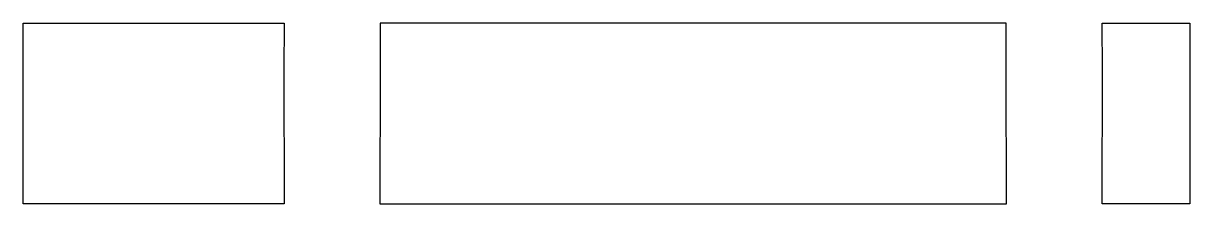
# Model space of a CAD drawing. Header units: metres. Extents: x -18.5 to 13.8, y -1.1 to 46.5.
# Drawn here: x -18.55 to 13.75, y 41.5 to 46.5 of the extents above.
import ezdxf

# ---------------------------------------------------------------- set-up
doc = ezdxf.new("R2010")
doc.units = ezdxf.units.M

msp = doc.modelspace()

# ---------------------------------------------------------------- linework, layer by layer
for p, q in [((-18.55, 46.031), (-18.55, 46.5)), ((-18.55, 46.5), (-18.234, 46.5)), ((-18.234, 46.5), (-17.527, 46.5)), ((-17.527, 46.5), (-11.656, 46.5)), ((-11.656, 46.5), (-11.378, 46.5)), ((-11.656, 46.5), (-11.656, 46.5)), ((-11.378, 46.5), (-11.33, 46.5)), ((-11.33, 46.5), (-11.333, 45.189)), ((6.258, 46.5), (-8.67, 46.5)), ((-8.67, 46.5), (-8.667, 45.189)), ((8.67, 46.5), (6.258, 46.5)), ((8.667, 45.189), (8.67, 46.5)), ((11.333, 45.189), (11.33, 46.5)), ((11.33, 46.5), (11.369, 46.5)), ((11.369, 46.5), (11.575, 46.5)), ((11.575, 46.5), (13.75, 46.5)), ((13.75, 46.5), (13.75, 42.546)), ((-18.55, 46.007), (-18.55, 46.031)), ((-18.55, 45.956), (-18.55, 46.007)), ((-18.55, 45.88), (-18.55, 45.956)), ((-18.55, 45.782), (-18.55, 45.88)), ((-18.55, 42.546), (-18.55, 45.782)), ((-11.333, 45.189), (-11.324, 41.5)), ((-8.667, 45.189), (-8.676, 41.5)), ((8.676, 41.5), (8.667, 45.189)), ((11.324, 41.5), (11.333, 45.189)), ((-18.55, 41.605), (-18.55, 42.546)), ((13.75, 42.546), (13.75, 41.5)), ((-18.55, 41.5), (-18.55, 41.605)), ((-15.168, 41.5), (-18.55, 41.5)), ((-14.665, 41.5), (-15.168, 41.5)), ((-13.853, 41.5), (-14.665, 41.5)), ((-12.546, 41.5), (-13.853, 41.5)), ((-11.324, 41.5), (-12.546, 41.5)), ((-8.676, 41.5), (-2.538, 41.5)), ((-2.538, 41.5), (8.676, 41.5)), ((8.676, 41.5), (8.676, 41.5)), ((11.792, 41.5), (11.324, 41.5)), ((12.249, 41.5), (11.792, 41.5)), ((11.792, 41.5), (11.792, 41.5)), ((12.5, 41.5), (12.249, 41.5)), ((13.75, 41.5), (12.5, 41.5))]:
    msp.add_line(p, q)

doc.saveas('drawing.dxf')
